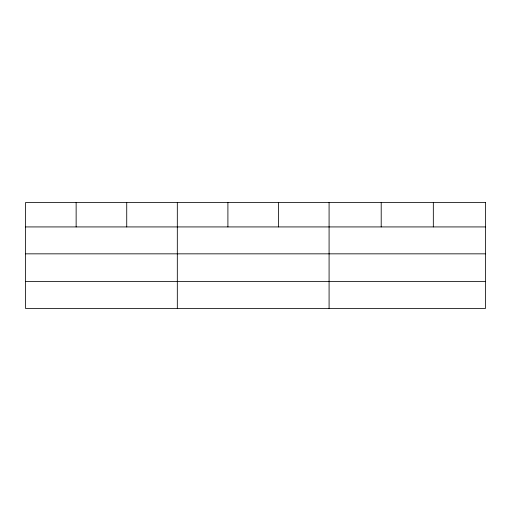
<?xml version="1.0" encoding="UTF-8"?>
<svg xmlns="http://www.w3.org/2000/svg" width="511" height="511" viewBox="0 0 511 511"><rect width="100%" height="100%" fill="white"/><g stroke="black" fill="none" stroke-linecap="round" stroke-linejoin="round"><path stroke-width="0.77" d="M25.55 226.929L485.45 226.929M25.55 253.839L485.45 253.839M25.55 281.567L485.45 281.567M433.328 202.522L433.328 226.929M381.206 202.522L381.206 226.929M329.084 202.522L329.084 308.478M278.495 202.522L278.495 226.929M227.906 202.522L227.906 226.929M177.317 202.522L177.317 308.478M126.728 202.522L126.728 226.929M76.139 202.522L76.139 226.929M485.45 202.522L25.55 202.522L25.55 308.478L485.45 308.478L485.45 202.522"/></g></svg>
